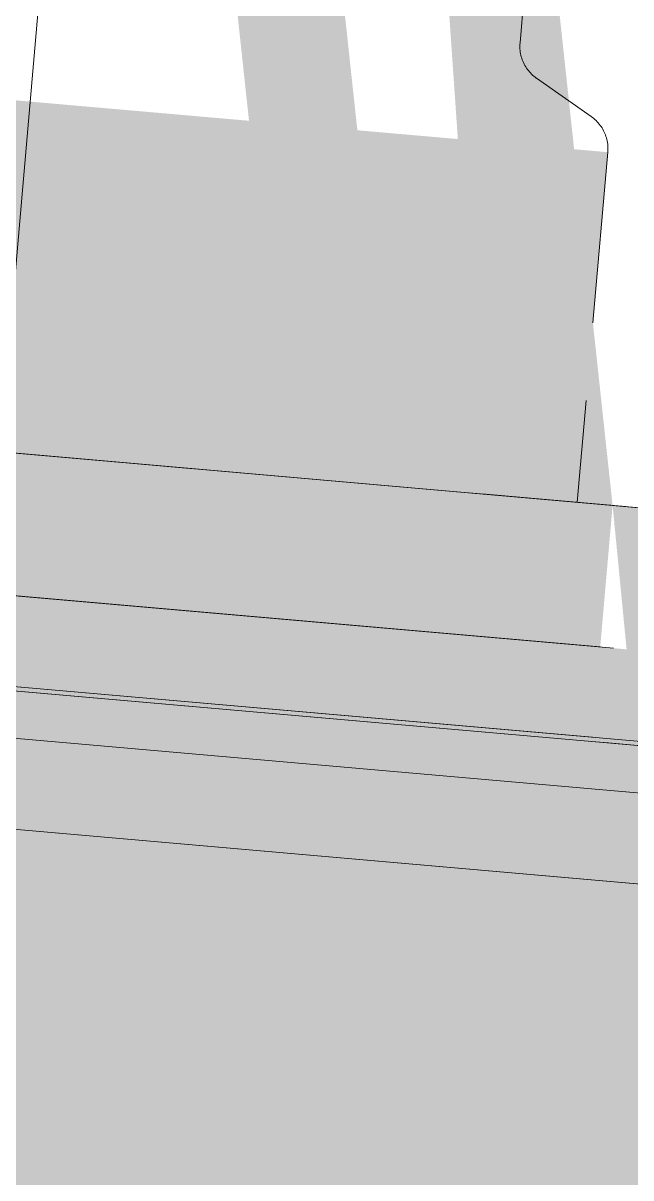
# Model space of a CAD drawing. Header units: millimetres. Extents: x 632 to 546626, y -3890 to 22200.
# Drawn here: x 389683.76 to 389696.6, y 16931.6 to 16955.98 of the extents above; entities that cross this region are included whole.
import ezdxf

# ---------------------------------------------------------------- set-up
doc = ezdxf.new("R2010")
doc.units = ezdxf.units.MM
doc.layers.add('A-770-ME_FFE_SA', color=91, linetype='Continuous', lineweight=13)

# ---------------------------------------------------------------- blocks, each defined once
blk = doc.blocks.new('Static Line_Sayfa_Metal Deck_Pan Mount - Up to 15 _ pitch - Max 2 Users-1845519-S6_501-SECTION A6')
at = {"layer": 'A-770-ME_FFE_SA', "lineweight": 5, "transparency": 33554432}
h = blk.add_hatch(color=256, dxfattribs=at)
h.paths.add_polyline_path([(4567653.768, 16945.796), (4567652.493, 16957.593), (4567650.204, 16957.794), (4567651.017, 16946.037)])
h.paths.add_polyline_path([(4567649.189, 16946.197), (4567647.914, 16957.994), (4567645.625, 16958.194), (4567646.9, 16946.397)])
h = blk.add_hatch(color=256, dxfattribs=at)
h.paths.add_polyline_path([(4567653.768, 16945.796), (4567652.493, 16957.593), (4567650.204, 16957.794), (4567651.017, 16946.037)])
h.paths.add_polyline_path([(4567649.189, 16946.197), (4567647.914, 16957.994), (4567645.625, 16958.194), (4567646.9, 16946.397)])
for points in [[(4567653.021, 16945.861), (4567653.667, 16953.251), (4567630.256, 16955.299), (4567629.701, 16947.902), (4567649.592, 16946.161)], [(4567653.021, 16945.861), (4567653.667, 16953.251), (4567630.256, 16955.299), (4567629.701, 16947.902), (4567649.592, 16946.161)], [(4567653.021, 16945.861), (4567653.667, 16953.251), (4567630.256, 16955.299), (4567629.701, 16947.902), (4567649.592, 16946.161)], [(4567653.021, 16945.861), (4567653.667, 16953.251), (4567630.256, 16955.299), (4567629.701, 16947.902), (4567649.592, 16946.161)], [(4567653.021, 16945.861), (4567653.667, 16953.251), (4567630.256, 16955.299), (4567629.701, 16947.902), (4567649.592, 16946.161)], [(4567653.021, 16945.861), (4567653.667, 16953.251), (4567630.256, 16955.299), (4567629.701, 16947.902), (4567649.592, 16946.161)], [(4567653.021, 16945.861), (4567653.667, 16953.251), (4567630.256, 16955.299), (4567629.701, 16947.902), (4567649.592, 16946.161)], [(4567653.021, 16945.861), (4567653.667, 16953.251), (4567630.256, 16955.299), (4567629.701, 16947.902), (4567649.592, 16946.161)], [(4567653.021, 16945.861), (4567653.667, 16953.251), (4567630.256, 16955.299), (4567629.701, 16947.902), (4567649.592, 16946.161)], [(4567653.021, 16945.861), (4567653.667, 16953.251), (4567630.256, 16955.299), (4567629.701, 16947.902), (4567649.592, 16946.161)], [(4567736.119, 16883.131), (4567740.346, 16931.445), (4567541.107, 16948.876), (4567536.88, 16900.562), (4567715.66, 16884.921)], [(4567736.119, 16883.131), (4567740.346, 16931.445), (4567541.107, 16948.876), (4567536.88, 16900.562), (4567715.66, 16884.921)], [(4567736.119, 16883.131), (4567740.346, 16931.445), (4567541.107, 16948.876), (4567536.88, 16900.562), (4567715.66, 16884.921)], [(4567736.119, 16883.131), (4567740.346, 16931.445), (4567541.107, 16948.876), (4567536.88, 16900.562), (4567715.66, 16884.921)], [(4567736.119, 16883.131), (4567740.346, 16931.445), (4567541.107, 16948.876), (4567536.88, 16900.562), (4567715.66, 16884.921)], [(4567736.119, 16883.131), (4567740.346, 16931.445), (4567541.107, 16948.876), (4567536.88, 16900.562), (4567715.66, 16884.921)], [(4567736.119, 16883.131), (4567740.346, 16931.445), (4567541.107, 16948.876), (4567536.88, 16900.562), (4567715.66, 16884.921)], [(4567736.119, 16883.131), (4567740.346, 16931.445), (4567541.107, 16948.876), (4567536.88, 16900.562), (4567715.66, 16884.921)], [(4567736.119, 16883.131), (4567740.346, 16931.445), (4567541.107, 16948.876), (4567536.88, 16900.562), (4567715.66, 16884.921)], [(4567736.119, 16883.131), (4567740.346, 16931.445), (4567541.107, 16948.876), (4567536.88, 16900.562), (4567715.66, 16884.921)], [(4567653.332, 16940.815), (4567653.768, 16945.796), (4567628.863, 16947.975), (4567629.701, 16942.883), (4567641.981, 16941.808)], [(4567781.705, 16876.382), (4567781.966, 16879.37), (4567739.23, 16883.109), (4567725.434, 16934.595), (4567581.245, 16947.21), (4567558.718, 16898.902), (4567515.982, 16902.641), (4567515.721, 16899.652), (4567560.549, 16895.73), (4567583.076, 16944.038), (4567723.08, 16931.79), (4567736.876, 16880.304), (4567764.78, 16877.862)], [(4567735.945, 16881.138), (4567740.172, 16929.453), (4567540.933, 16946.884), (4567536.706, 16898.569), (4567715.66, 16882.913)], [(4567735.945, 16881.138), (4567740.172, 16929.453), (4567540.933, 16946.884), (4567536.706, 16898.569), (4567715.66, 16882.913)], [(4567735.945, 16881.138), (4567740.172, 16929.453), (4567540.933, 16946.884), (4567536.706, 16898.569), (4567715.66, 16882.913)], [(4567735.945, 16881.138), (4567740.172, 16929.453), (4567540.933, 16946.884), (4567536.706, 16898.569), (4567715.66, 16882.913)], [(4567735.945, 16881.138), (4567740.172, 16929.453), (4567540.933, 16946.884), (4567536.706, 16898.569), (4567715.66, 16882.913)], [(4567735.945, 16881.138), (4567740.172, 16929.453), (4567540.933, 16946.884), (4567536.706, 16898.569), (4567715.66, 16882.913)], [(4567735.945, 16881.138), (4567740.172, 16929.453), (4567540.933, 16946.884), (4567536.706, 16898.569), (4567715.66, 16882.913)], [(4567735.945, 16881.138), (4567740.172, 16929.453), (4567540.933, 16946.884), (4567536.706, 16898.569), (4567715.66, 16882.913)], [(4567735.945, 16881.138), (4567740.172, 16929.453), (4567540.933, 16946.884), (4567536.706, 16898.569), (4567715.66, 16882.913)], [(4567735.945, 16881.138), (4567740.172, 16929.453), (4567540.933, 16946.884), (4567536.706, 16898.569), (4567715.66, 16882.913)], [(4567675.248, 16938.898), (4567675.684, 16943.879), (4567653.768, 16945.796), (4567654.261, 16940.734), (4567666.541, 16939.66)], [(4567675.161, 16937.902), (4567675.423, 16940.89), (4567626.111, 16945.204), (4567625.849, 16942.216), (4567666.541, 16938.656)], [(4567675.161, 16937.902), (4567675.423, 16940.89), (4567626.111, 16945.204), (4567625.849, 16942.216), (4567666.541, 16938.656)], [(4567675.161, 16937.902), (4567675.423, 16940.89), (4567626.111, 16945.204), (4567625.849, 16942.216), (4567666.541, 16938.656)], [(4567675.161, 16937.902), (4567675.423, 16940.89), (4567626.111, 16945.204), (4567625.849, 16942.216), (4567666.541, 16938.656)], [(4567675.161, 16937.902), (4567675.423, 16940.89), (4567626.111, 16945.204), (4567625.849, 16942.216), (4567666.541, 16938.656)], [(4567675.161, 16937.902), (4567675.423, 16940.89), (4567626.111, 16945.204), (4567625.849, 16942.216), (4567666.541, 16938.656)], [(4567675.161, 16937.902), (4567675.423, 16940.89), (4567626.111, 16945.204), (4567625.849, 16942.216), (4567666.541, 16938.656)], [(4567675.161, 16937.902), (4567675.423, 16940.89), (4567626.111, 16945.204), (4567625.849, 16942.216), (4567666.541, 16938.656)], [(4567675.161, 16937.902), (4567675.423, 16940.89), (4567626.111, 16945.204), (4567625.849, 16942.216), (4567666.541, 16938.656)], [(4567675.161, 16937.902), (4567675.423, 16940.89), (4567626.111, 16945.204), (4567625.849, 16942.216), (4567666.541, 16938.656)]]:
    blk.add_hatch(color=256, dxfattribs=at).paths.add_polyline_path(points)
at = {"layer": 'A-770-ME_FFE_SA', "lineweight": 5}
for p, q in [((4567641.832, 16958.526), (4567640.817, 16946.929)), ((4567641.832, 16958.526), (4567640.817, 16946.929)), ((4567651.812, 16955.559), (4567651.901, 16956.583)), ((4567651.812, 16955.559), (4567651.901, 16956.583)), ((4567651.812, 16955.559), (4567651.901, 16956.583)), ((4567651.812, 16955.559), (4567651.901, 16956.583)), ((4567651.812, 16955.559), (4567651.901, 16956.583)), ((4567651.812, 16955.559), (4567651.901, 16956.583)), ((4567651.812, 16955.559), (4567651.901, 16956.583)), ((4567651.812, 16955.559), (4567651.901, 16956.583)), ((4567651.812, 16955.559), (4567651.901, 16956.583)), ((4567651.812, 16955.559), (4567651.901, 16956.583)), ((4567651.809, 16955.46), (4567651.811, 16955.427)), ((4567653.318, 16954.001), (4567652.161, 16954.811)), ((4567653.318, 16954.001), (4567652.161, 16954.811)), ((4567653.318, 16954.001), (4567652.161, 16954.811)), ((4567653.318, 16954.001), (4567652.161, 16954.811)), ((4567653.318, 16954.001), (4567652.161, 16954.811)), ((4567653.318, 16954.001), (4567652.161, 16954.811)), ((4567653.318, 16954.001), (4567652.161, 16954.811)), ((4567653.318, 16954.001), (4567652.161, 16954.811)), ((4567653.318, 16954.001), (4567652.161, 16954.811)), ((4567653.318, 16954.001), (4567652.161, 16954.811)), ((4567653.318, 16954.001), (4567653.344, 16953.981)), ((4567653.318, 16954.001), (4567653.344, 16953.981)), ((4567653.318, 16954.001), (4567653.344, 16953.981)), ((4567653.318, 16954.001), (4567653.344, 16953.981)), ((4567653.318, 16954.001), (4567653.344, 16953.981)), ((4567653.318, 16954.001), (4567653.344, 16953.981)), ((4567653.318, 16954.001), (4567653.344, 16953.981)), ((4567653.318, 16954.001), (4567653.344, 16953.981)), ((4567653.318, 16954.001), (4567653.344, 16953.981)), ((4567653.318, 16954.001), (4567653.344, 16953.981)), ((4567653.344, 16953.981), (4567653.37, 16953.961)), ((4567653.344, 16953.981), (4567653.37, 16953.961)), ((4567653.344, 16953.981), (4567653.37, 16953.961)), ((4567653.344, 16953.981), (4567653.37, 16953.961)), ((4567653.344, 16953.981), (4567653.37, 16953.961)), ((4567653.344, 16953.981), (4567653.37, 16953.961)), ((4567653.344, 16953.981), (4567653.37, 16953.961)), ((4567653.344, 16953.981), (4567653.37, 16953.961)), ((4567653.344, 16953.981), (4567653.37, 16953.961)), ((4567653.344, 16953.981), (4567653.37, 16953.961)), ((4567653.37, 16953.961), (4567653.395, 16953.939)), ((4567653.37, 16953.961), (4567653.395, 16953.939)), ((4567653.37, 16953.961), (4567653.395, 16953.939)), ((4567653.37, 16953.961), (4567653.395, 16953.939)), ((4567653.37, 16953.961), (4567653.395, 16953.939)), ((4567653.37, 16953.961), (4567653.395, 16953.939)), ((4567653.37, 16953.961), (4567653.395, 16953.939)), ((4567653.37, 16953.961), (4567653.395, 16953.939)), ((4567653.37, 16953.961), (4567653.395, 16953.939)), ((4567653.37, 16953.961), (4567653.395, 16953.939)), ((4567653.395, 16953.939), (4567653.419, 16953.917)), ((4567653.395, 16953.939), (4567653.419, 16953.917)), ((4567653.395, 16953.939), (4567653.419, 16953.917)), ((4567653.395, 16953.939), (4567653.419, 16953.917)), ((4567653.395, 16953.939), (4567653.419, 16953.917)), ((4567653.395, 16953.939), (4567653.419, 16953.917)), ((4567653.395, 16953.939), (4567653.419, 16953.917)), ((4567653.395, 16953.939), (4567653.419, 16953.917)), ((4567653.395, 16953.939), (4567653.419, 16953.917)), ((4567653.395, 16953.939), (4567653.419, 16953.917)), ((4567653.419, 16953.917), (4567653.443, 16953.893)), ((4567653.419, 16953.917), (4567653.443, 16953.893)), ((4567653.419, 16953.917), (4567653.443, 16953.893)), ((4567653.419, 16953.917), (4567653.443, 16953.893)), ((4567653.419, 16953.917), (4567653.443, 16953.893)), ((4567653.419, 16953.917), (4567653.443, 16953.893)), ((4567653.419, 16953.917), (4567653.443, 16953.893)), ((4567653.419, 16953.917), (4567653.443, 16953.893)), ((4567653.419, 16953.917), (4567653.443, 16953.893)), ((4567653.419, 16953.917), (4567653.443, 16953.893)), ((4567653.443, 16953.893), (4567653.465, 16953.869)), ((4567653.443, 16953.893), (4567653.465, 16953.869)), ((4567653.443, 16953.893), (4567653.465, 16953.869)), ((4567653.443, 16953.893), (4567653.465, 16953.869)), ((4567653.443, 16953.893), (4567653.465, 16953.869)), ((4567653.443, 16953.893), (4567653.465, 16953.869)), ((4567653.443, 16953.893), (4567653.465, 16953.869)), ((4567653.443, 16953.893), (4567653.465, 16953.869)), ((4567653.443, 16953.893), (4567653.465, 16953.869)), ((4567653.443, 16953.893), (4567653.465, 16953.869)), ((4567653.465, 16953.869), (4567653.486, 16953.843)), ((4567653.465, 16953.869), (4567653.486, 16953.843)), ((4567653.465, 16953.869), (4567653.486, 16953.843)), ((4567653.465, 16953.869), (4567653.486, 16953.843)), ((4567653.465, 16953.869), (4567653.486, 16953.843)), ((4567653.465, 16953.869), (4567653.486, 16953.843)), ((4567653.465, 16953.869), (4567653.486, 16953.843)), ((4567653.465, 16953.869), (4567653.486, 16953.843)), ((4567653.465, 16953.869), (4567653.486, 16953.843)), ((4567653.465, 16953.869), (4567653.486, 16953.843)), ((4567653.486, 16953.843), (4567653.507, 16953.817)), ((4567653.486, 16953.843), (4567653.507, 16953.817)), ((4567653.486, 16953.843), (4567653.507, 16953.817)), ((4567653.486, 16953.843), (4567653.507, 16953.817)), ((4567653.486, 16953.843), (4567653.507, 16953.817)), ((4567653.486, 16953.843), (4567653.507, 16953.817)), ((4567653.486, 16953.843), (4567653.507, 16953.817)), ((4567653.486, 16953.843), (4567653.507, 16953.817)), ((4567653.486, 16953.843), (4567653.507, 16953.817)), ((4567653.486, 16953.843), (4567653.507, 16953.817)), ((4567653.507, 16953.817), (4567653.526, 16953.79)), ((4567653.507, 16953.817), (4567653.526, 16953.79)), ((4567653.507, 16953.817), (4567653.526, 16953.79)), ((4567653.507, 16953.817), (4567653.526, 16953.79)), ((4567653.507, 16953.817), (4567653.526, 16953.79)), ((4567653.507, 16953.817), (4567653.526, 16953.79)), ((4567653.507, 16953.817), (4567653.526, 16953.79)), ((4567653.507, 16953.817), (4567653.526, 16953.79)), ((4567653.507, 16953.817), (4567653.526, 16953.79)), ((4567653.507, 16953.817), (4567653.526, 16953.79)), ((4567653.526, 16953.79), (4567653.544, 16953.763)), ((4567653.526, 16953.79), (4567653.544, 16953.763)), ((4567653.526, 16953.79), (4567653.544, 16953.763)), ((4567653.526, 16953.79), (4567653.544, 16953.763)), ((4567653.526, 16953.79), (4567653.544, 16953.763)), ((4567653.526, 16953.79), (4567653.544, 16953.763)), ((4567653.526, 16953.79), (4567653.544, 16953.763)), ((4567653.526, 16953.79), (4567653.544, 16953.763)), ((4567653.526, 16953.79), (4567653.544, 16953.763)), ((4567653.526, 16953.79), (4567653.544, 16953.763)), ((4567653.544, 16953.763), (4567653.561, 16953.734)), ((4567653.544, 16953.763), (4567653.561, 16953.734)), ((4567653.544, 16953.763), (4567653.561, 16953.734)), ((4567653.544, 16953.763), (4567653.561, 16953.734)), ((4567653.544, 16953.763), (4567653.561, 16953.734)), ((4567653.544, 16953.763), (4567653.561, 16953.734)), ((4567653.544, 16953.763), (4567653.561, 16953.734)), ((4567653.544, 16953.763), (4567653.561, 16953.734)), ((4567653.544, 16953.763), (4567653.561, 16953.734)), ((4567653.544, 16953.763), (4567653.561, 16953.734)), ((4567653.561, 16953.734), (4567653.577, 16953.705)), ((4567653.561, 16953.734), (4567653.577, 16953.705)), ((4567653.561, 16953.734), (4567653.577, 16953.705)), ((4567653.561, 16953.734), (4567653.577, 16953.705)), ((4567653.561, 16953.734), (4567653.577, 16953.705)), ((4567653.561, 16953.734), (4567653.577, 16953.705)), ((4567653.561, 16953.734), (4567653.577, 16953.705)), ((4567653.561, 16953.734), (4567653.577, 16953.705)), ((4567653.561, 16953.734), (4567653.577, 16953.705)), ((4567653.561, 16953.734), (4567653.577, 16953.705)), ((4567653.577, 16953.705), (4567653.591, 16953.676)), ((4567653.577, 16953.705), (4567653.591, 16953.676)), ((4567653.577, 16953.705), (4567653.591, 16953.676)), ((4567653.577, 16953.705), (4567653.591, 16953.676)), ((4567653.577, 16953.705), (4567653.591, 16953.676)), ((4567653.577, 16953.705), (4567653.591, 16953.676)), ((4567653.577, 16953.705), (4567653.591, 16953.676)), ((4567653.577, 16953.705), (4567653.591, 16953.676)), ((4567653.577, 16953.705), (4567653.591, 16953.676)), ((4567653.577, 16953.705), (4567653.591, 16953.676)), ((4567653.591, 16953.676), (4567653.605, 16953.645)), ((4567653.591, 16953.676), (4567653.605, 16953.645)), ((4567653.591, 16953.676), (4567653.605, 16953.645)), ((4567653.591, 16953.676), (4567653.605, 16953.645)), ((4567653.591, 16953.676), (4567653.605, 16953.645)), ((4567653.591, 16953.676), (4567653.605, 16953.645)), ((4567653.591, 16953.676), (4567653.605, 16953.645)), ((4567653.591, 16953.676), (4567653.605, 16953.645)), ((4567653.591, 16953.676), (4567653.605, 16953.645)), ((4567653.591, 16953.676), (4567653.605, 16953.645)), ((4567653.605, 16953.645), (4567653.617, 16953.615)), ((4567653.605, 16953.645), (4567653.617, 16953.615)), ((4567653.605, 16953.645), (4567653.617, 16953.615)), ((4567653.605, 16953.645), (4567653.617, 16953.615)), ((4567653.605, 16953.645), (4567653.617, 16953.615)), ((4567653.605, 16953.645), (4567653.617, 16953.615)), ((4567653.605, 16953.645), (4567653.617, 16953.615)), ((4567653.605, 16953.645), (4567653.617, 16953.615)), ((4567653.605, 16953.645), (4567653.617, 16953.615)), ((4567653.605, 16953.645), (4567653.617, 16953.615)), ((4567653.617, 16953.615), (4567653.628, 16953.583)), ((4567653.617, 16953.615), (4567653.628, 16953.583)), ((4567653.617, 16953.615), (4567653.628, 16953.583)), ((4567653.617, 16953.615), (4567653.628, 16953.583)), ((4567653.617, 16953.615), (4567653.628, 16953.583)), ((4567653.617, 16953.615), (4567653.628, 16953.583)), ((4567653.628, 16953.583), (4567653.638, 16953.552)), ((4567653.628, 16953.583), (4567653.638, 16953.552)), ((4567653.628, 16953.583), (4567653.638, 16953.552)), ((4567653.628, 16953.583), (4567653.638, 16953.552)), ((4567653.628, 16953.583), (4567653.638, 16953.552)), ((4567653.638, 16953.552), (4567653.647, 16953.52)), ((4567653.638, 16953.552), (4567653.647, 16953.52)), ((4567653.638, 16953.552), (4567653.647, 16953.52)), ((4567653.638, 16953.552), (4567653.647, 16953.52)), ((4567653.638, 16953.552), (4567653.647, 16953.52)), ((4567653.647, 16953.52), (4567653.654, 16953.488)), ((4567653.647, 16953.52), (4567653.654, 16953.488)), ((4567653.647, 16953.52), (4567653.654, 16953.488)), ((4567653.647, 16953.52), (4567653.654, 16953.488)), ((4567653.647, 16953.52), (4567653.654, 16953.488)), ((4567653.654, 16953.488), (4567653.66, 16953.455)), ((4567653.654, 16953.488), (4567653.66, 16953.455)), ((4567653.654, 16953.488), (4567653.66, 16953.455)), ((4567653.654, 16953.488), (4567653.66, 16953.455)), ((4567653.654, 16953.488), (4567653.66, 16953.455)), ((4567653.66, 16953.455), (4567653.664, 16953.422)), ((4567653.66, 16953.455), (4567653.664, 16953.422)), ((4567653.66, 16953.455), (4567653.664, 16953.422)), ((4567653.66, 16953.455), (4567653.664, 16953.422)), ((4567653.66, 16953.455), (4567653.664, 16953.422)), ((4567653.66, 16953.455), (4567653.664, 16953.422)), ((4567653.352, 16949.646), (4567653.667, 16953.251)), ((4567653.352, 16949.646), (4567653.667, 16953.251)), ((4567653.352, 16949.646), (4567653.667, 16953.251)), ((4567653.352, 16949.646), (4567653.667, 16953.251)), ((4567653.352, 16949.646), (4567653.667, 16953.251)), ((4567653.352, 16949.646), (4567653.667, 16953.251)), ((4567653.352, 16949.646), (4567653.667, 16953.251)), ((4567653.352, 16949.646), (4567653.667, 16953.251)), ((4567653.352, 16949.646), (4567653.667, 16953.251)), ((4567653.352, 16949.646), (4567653.667, 16953.251)), ((4567653.664, 16953.422), (4567653.668, 16953.389)), ((4567653.664, 16953.422), (4567653.668, 16953.389)), ((4567653.664, 16953.422), (4567653.668, 16953.389)), ((4567653.664, 16953.422), (4567653.668, 16953.389)), ((4567653.664, 16953.422), (4567653.668, 16953.389)), ((4567653.664, 16953.422), (4567653.668, 16953.389)), ((4567653.668, 16953.257), (4567653.667, 16953.251)), ((4567653.668, 16953.257), (4567653.667, 16953.251)), ((4567653.668, 16953.257), (4567653.667, 16953.251)), ((4567653.668, 16953.257), (4567653.667, 16953.251)), ((4567653.668, 16953.257), (4567653.667, 16953.251)), ((4567653.668, 16953.257), (4567653.667, 16953.251)), ((4567653.668, 16953.257), (4567653.667, 16953.251)), ((4567653.668, 16953.389), (4567653.67, 16953.356)), ((4567653.668, 16953.389), (4567653.67, 16953.356)), ((4567653.668, 16953.389), (4567653.67, 16953.356)), ((4567653.668, 16953.389), (4567653.67, 16953.356)), ((4567653.668, 16953.389), (4567653.67, 16953.356)), ((4567653.67, 16953.29), (4567653.668, 16953.257)), ((4567653.67, 16953.29), (4567653.668, 16953.257)), ((4567653.67, 16953.29), (4567653.668, 16953.257)), ((4567653.67, 16953.29), (4567653.668, 16953.257)), ((4567653.67, 16953.29), (4567653.668, 16953.257)), ((4567653.67, 16953.356), (4567653.67, 16953.323)), ((4567653.67, 16953.356), (4567653.67, 16953.323)), ((4567653.67, 16953.356), (4567653.67, 16953.323)), ((4567653.67, 16953.356), (4567653.67, 16953.323)), ((4567653.67, 16953.356), (4567653.67, 16953.323)), ((4567653.67, 16953.323), (4567653.67, 16953.29)), ((4567653.67, 16953.323), (4567653.67, 16953.29)), ((4567653.67, 16953.323), (4567653.67, 16953.29)), ((4567653.67, 16953.323), (4567653.67, 16953.29)), ((4567653.67, 16953.323), (4567653.67, 16953.29)), ((4567628.228, 16948.031), (4567641.315, 16946.886)), ((4567644.61, 16946.597), (4567628.863, 16947.975)), ((4567628.863, 16947.975), (4567653.768, 16945.796)), ((4567653.021, 16945.861), (4567653.209, 16948.012)), ((4567653.021, 16945.861), (4567653.209, 16948.012)), ((4567653.021, 16945.861), (4567653.209, 16948.012)), ((4567653.021, 16945.861), (4567653.209, 16948.012)), ((4567653.021, 16945.861), (4567653.209, 16948.012)), ((4567653.021, 16945.861), (4567653.209, 16948.012)), ((4567653.021, 16945.861), (4567653.209, 16948.012)), ((4567653.021, 16945.861), (4567653.209, 16948.012)), ((4567653.021, 16945.861), (4567653.209, 16948.012)), ((4567653.021, 16945.861), (4567653.209, 16948.012)), ((4567633.038, 16947.61), (4567641.315, 16946.886)), ((4567725.434, 16934.595), (4567581.245, 16947.21)), ((4567640.817, 16946.929), (4567644.61, 16946.597)), ((4567640.817, 16946.929), (4567644.61, 16946.597)), ((4567640.817, 16946.929), (4567644.61, 16946.597)), ((4567640.817, 16946.929), (4567644.61, 16946.597)), ((4567641.315, 16946.886), (4567642.054, 16946.821)), ((4567641.315, 16946.886), (4567642.054, 16946.821)), ((4567641.315, 16946.886), (4567642.054, 16946.821)), ((4567641.315, 16946.886), (4567642.054, 16946.821)), ((4567641.315, 16946.886), (4567642.054, 16946.821)), ((4567641.315, 16946.886), (4567642.054, 16946.821)), ((4567641.315, 16946.886), (4567642.054, 16946.821)), ((4567641.315, 16946.886), (4567642.054, 16946.821)), ((4567641.315, 16946.886), (4567642.054, 16946.821)), ((4567641.315, 16946.886), (4567642.054, 16946.821)), ((4567641.315, 16946.886), (4567642.054, 16946.821)), ((4567641.315, 16946.886), (4567642.054, 16946.821)), ((4567641.315, 16946.886), (4567642.054, 16946.821)), ((4567641.315, 16946.886), (4567642.054, 16946.821)), ((4567641.315, 16946.886), (4567642.054, 16946.821)), ((4567641.315, 16946.886), (4567642.054, 16946.821)), ((4567641.315, 16946.886), (4567642.054, 16946.821)), ((4567641.315, 16946.886), (4567642.054, 16946.821)), ((4567641.315, 16946.886), (4567642.054, 16946.821)), ((4567641.315, 16946.886), (4567642.054, 16946.821)), ((4567641.315, 16946.886), (4567642.054, 16946.821)), ((4567641.315, 16946.886), (4567642.054, 16946.821)), ((4567641.315, 16946.886), (4567642.054, 16946.821)), ((4567641.315, 16946.886), (4567642.054, 16946.821)), ((4567641.315, 16946.886), (4567642.054, 16946.821)), ((4567641.315, 16946.886), (4567642.054, 16946.821)), ((4567641.315, 16946.886), (4567642.054, 16946.821)), ((4567641.315, 16946.886), (4567642.054, 16946.821)), ((4567641.315, 16946.886), (4567642.054, 16946.821)), ((4567641.315, 16946.886), (4567642.054, 16946.821)), ((4567641.315, 16946.886), (4567642.054, 16946.821)), ((4567641.315, 16946.886), (4567642.054, 16946.821)), ((4567641.315, 16946.886), (4567642.054, 16946.821)), ((4567641.315, 16946.886), (4567642.054, 16946.821)), ((4567641.315, 16946.886), (4567642.054, 16946.821)), ((4567641.315, 16946.886), (4567642.054, 16946.821)), ((4567641.315, 16946.886), (4567642.054, 16946.821)), ((4567641.315, 16946.886), (4567644.954, 16946.567)), ((4567641.315, 16946.886), (4567642.054, 16946.821)), ((4567641.315, 16946.886), (4567642.054, 16946.821)), ((4567642.054, 16946.821), (4567644.954, 16946.567)), ((4567642.054, 16946.821), (4567644.954, 16946.567)), ((4567642.054, 16946.821), (4567644.916, 16946.571)), ((4567642.054, 16946.821), (4567644.916, 16946.571)), ((4567642.054, 16946.821), (4567644.954, 16946.567)), ((4567642.054, 16946.821), (4567644.954, 16946.567)), ((4567642.054, 16946.821), (4567644.916, 16946.571)), ((4567642.054, 16946.821), (4567644.916, 16946.571)), ((4567642.054, 16946.821), (4567644.954, 16946.567)), ((4567642.054, 16946.821), (4567644.954, 16946.567)), ((4567642.054, 16946.821), (4567644.916, 16946.571)), ((4567642.054, 16946.821), (4567644.916, 16946.571)), ((4567642.054, 16946.821), (4567644.954, 16946.567)), ((4567642.054, 16946.821), (4567644.954, 16946.567)), ((4567642.054, 16946.821), (4567644.916, 16946.571)), ((4567642.054, 16946.821), (4567644.916, 16946.571)), ((4567642.054, 16946.821), (4567644.954, 16946.567)), ((4567642.054, 16946.821), (4567644.954, 16946.567)), ((4567642.054, 16946.821), (4567644.916, 16946.571)), ((4567642.054, 16946.821), (4567644.916, 16946.571)), ((4567642.054, 16946.821), (4567644.954, 16946.567)), ((4567642.054, 16946.821), (4567644.954, 16946.567)), ((4567642.054, 16946.821), (4567644.916, 16946.571)), ((4567642.054, 16946.821), (4567644.916, 16946.571)), ((4567642.054, 16946.821), (4567644.954, 16946.567)), ((4567642.054, 16946.821), (4567644.954, 16946.567)), ((4567642.054, 16946.821), (4567644.916, 16946.571)), ((4567642.054, 16946.821), (4567644.916, 16946.571)), ((4567642.054, 16946.821), (4567644.954, 16946.567)), ((4567642.054, 16946.821), (4567644.954, 16946.567)), ((4567642.054, 16946.821), (4567644.916, 16946.571)), ((4567642.054, 16946.821), (4567644.916, 16946.571)), ((4567642.054, 16946.821), (4567644.954, 16946.567)), ((4567642.054, 16946.821), (4567644.954, 16946.567)), ((4567642.054, 16946.821), (4567644.916, 16946.571)), ((4567642.054, 16946.821), (4567644.916, 16946.571)), ((4567642.054, 16946.821), (4567644.954, 16946.567)), ((4567642.054, 16946.821), (4567644.916, 16946.571)), ((4567642.054, 16946.821), (4567644.916, 16946.571)), ((4567644.61, 16946.597), (4567653.768, 16945.796)), ((4567724.581, 16933.578), (4567581.909, 16946.06)), ((4567650.74, 16946.061), (4567653.768, 16945.796)), ((4567650.74, 16946.061), (4567653.768, 16945.796)), ((4567650.74, 16946.061), (4567653.768, 16945.796)), ((4567653.768, 16945.796), (4567651.017, 16946.037)), ((4567651.567, 16945.989), (4567654.049, 16945.772)), ((4567653.768, 16945.796), (4567654.315, 16945.748)), ((4567653.768, 16945.796), (4567654.315, 16945.748)), ((4567653.768, 16945.796), (4567654.315, 16945.748)), ((4567653.768, 16945.796), (4567654.315, 16945.748)), ((4567653.768, 16945.796), (4567675.684, 16943.879)), ((4567654.261, 16945.753), (4567653.768, 16945.796)), ((4567653.787, 16942.783), (4567629.279, 16944.927)), ((4567653.787, 16942.783), (4567629.279, 16944.927)), ((4567653.787, 16942.783), (4567629.279, 16944.927)), ((4567653.787, 16942.783), (4567629.279, 16944.927)), ((4567653.787, 16942.783), (4567629.279, 16944.927)), ((4567653.787, 16942.783), (4567629.279, 16944.927)), ((4567653.787, 16942.783), (4567629.279, 16944.927)), ((4567653.787, 16942.783), (4567629.279, 16944.927)), ((4567653.506, 16942.808), (4567629.701, 16944.89)), ((4567629.701, 16944.89), (4567653.506, 16942.808)), ((4567653.506, 16942.808), (4567629.701, 16944.89)), ((4567629.701, 16944.89), (4567653.506, 16942.808)), ((4567653.506, 16942.808), (4567629.701, 16944.89)), ((4567629.701, 16944.89), (4567653.506, 16942.808)), ((4567653.506, 16942.808), (4567629.701, 16944.89)), ((4567629.701, 16944.89), (4567653.506, 16942.808)), ((4567653.506, 16942.808), (4567629.701, 16944.89)), ((4567629.701, 16944.89), (4567653.506, 16942.808)), ((4567653.506, 16942.808), (4567629.701, 16944.89)), ((4567629.701, 16944.89), (4567653.506, 16942.808)), ((4567653.506, 16942.808), (4567629.701, 16944.89)), ((4567629.701, 16944.89), (4567653.506, 16942.808)), ((4567653.506, 16942.808), (4567629.701, 16944.89)), ((4567629.701, 16944.89), (4567653.506, 16942.808)), ((4567653.506, 16942.808), (4567629.701, 16944.89)), ((4567629.701, 16944.89), (4567653.506, 16942.808)), ((4567653.506, 16942.808), (4567629.701, 16944.89)), ((4567629.701, 16944.89), (4567653.506, 16942.808)), ((4567583.076, 16944.038), (4567723.08, 16931.79)), ((4567723.08, 16931.79), (4567583.076, 16944.038)), ((4567653.787, 16942.783), (4567641.054, 16943.897)), ((4567653.787, 16942.783), (4567641.054, 16943.897)), ((4567653.787, 16942.783), (4567641.054, 16943.897)), ((4567653.787, 16942.783), (4567641.054, 16943.897)), ((4567653.787, 16942.783), (4567641.054, 16943.897)), ((4567653.787, 16942.783), (4567641.054, 16943.897)), ((4567653.787, 16942.783), (4567641.054, 16943.897)), ((4567653.787, 16942.783), (4567641.054, 16943.897)), ((4567653.787, 16942.783), (4567641.054, 16943.897)), ((4567653.787, 16942.783), (4567641.054, 16943.897)), ((4567653.787, 16942.783), (4567641.054, 16943.897)), ((4567653.787, 16942.783), (4567641.054, 16943.897)), ((4567653.332, 16940.815), (4567628.427, 16942.994)), ((4567628.427, 16942.994), (4567653.332, 16940.815)), ((4567629.701, 16942.971), (4567653.34, 16940.902)), ((4567675.161, 16937.902), (4567625.849, 16942.216)), ((4567625.849, 16942.216), (4567675.161, 16937.902)), ((4567675.161, 16937.902), (4567625.849, 16942.216)), ((4567675.161, 16937.902), (4567625.849, 16942.216)), ((4567625.849, 16942.216), (4567675.161, 16937.902)), ((4567675.161, 16937.902), (4567625.849, 16942.216)), ((4567675.161, 16937.902), (4567625.849, 16942.216)), ((4567625.849, 16942.216), (4567675.161, 16937.902)), ((4567675.161, 16937.902), (4567625.849, 16942.216)), ((4567675.161, 16937.902), (4567625.849, 16942.216)), ((4567625.849, 16942.216), (4567675.161, 16937.902)), ((4567675.161, 16937.902), (4567625.849, 16942.216)), ((4567675.161, 16937.902), (4567625.849, 16942.216)), ((4567625.849, 16942.216), (4567675.161, 16937.902)), ((4567675.161, 16937.902), (4567625.849, 16942.216)), ((4567675.161, 16937.902), (4567625.849, 16942.216)), ((4567625.849, 16942.216), (4567675.161, 16937.902)), ((4567675.161, 16937.902), (4567625.849, 16942.216)), ((4567675.161, 16937.902), (4567625.849, 16942.216)), ((4567625.849, 16942.216), (4567675.161, 16937.902)), ((4567675.161, 16937.902), (4567625.849, 16942.216)), ((4567675.161, 16937.902), (4567625.849, 16942.216)), ((4567625.849, 16942.216), (4567675.161, 16937.902)), ((4567675.161, 16937.902), (4567625.849, 16942.216)), ((4567675.161, 16937.902), (4567625.849, 16942.216)), ((4567625.849, 16942.216), (4567675.161, 16937.902)), ((4567675.161, 16937.902), (4567625.849, 16942.216)), ((4567625.849, 16942.216), (4567675.161, 16937.902)), ((4567675.161, 16937.902), (4567625.849, 16942.216)), ((4567653.332, 16940.815), (4567653.678, 16940.785)), ((4567675.248, 16938.898), (4567653.332, 16940.815)), ((4567653.678, 16940.785), (4567675.248, 16938.898))]:
    blk.add_line(p, q, dxfattribs=at)
at = {"layer": 'A-770-ME_FFE_SA', "lineweight": 5, "flags": 128}
for points in [[(4567651.812, 16955.559), (4567651.809, 16955.526), (4567651.809, 16955.493), (4567651.809, 16955.46), (4567651.811, 16955.427), (4567651.814, 16955.394), (4567651.818, 16955.362), (4567651.824, 16955.329), (4567651.831, 16955.297), (4567651.839, 16955.265), (4567651.849, 16955.233), (4567651.859, 16955.202), (4567651.871, 16955.171), (4567651.885, 16955.141), (4567651.899, 16955.111), (4567651.915, 16955.082), (4567651.932, 16955.054), (4567651.949, 16955.026), (4567651.968, 16954.999), (4567651.988, 16954.973), (4567652.01, 16954.947), (4567652.032, 16954.923), (4567652.055, 16954.899), (4567652.079, 16954.876), (4567652.104, 16954.855), (4567652.129, 16954.834), (4567652.156, 16954.814)], [(4567651.812, 16955.559), (4567651.809, 16955.526), (4567651.809, 16955.493), (4567651.809, 16955.46), (4567651.811, 16955.427), (4567651.814, 16955.394), (4567651.818, 16955.362), (4567651.824, 16955.329), (4567651.831, 16955.297), (4567651.839, 16955.265), (4567651.849, 16955.233), (4567651.859, 16955.202), (4567651.871, 16955.171), (4567651.885, 16955.141), (4567651.899, 16955.111), (4567651.915, 16955.082)], [(4567651.812, 16955.559), (4567651.809, 16955.526), (4567651.809, 16955.493), (4567651.809, 16955.46)], [(4567651.812, 16955.559), (4567651.809, 16955.526), (4567651.809, 16955.493), (4567651.809, 16955.46), (4567651.811, 16955.427), (4567651.814, 16955.394), (4567651.818, 16955.362), (4567651.824, 16955.329), (4567651.831, 16955.297), (4567651.839, 16955.265), (4567651.849, 16955.233), (4567651.859, 16955.202), (4567651.871, 16955.171), (4567651.885, 16955.141), (4567651.899, 16955.111), (4567651.915, 16955.082), (4567651.932, 16955.054), (4567651.949, 16955.026), (4567651.968, 16954.999), (4567651.988, 16954.973), (4567652.01, 16954.947), (4567652.032, 16954.923), (4567652.055, 16954.899), (4567652.079, 16954.876), (4567652.104, 16954.855), (4567652.129, 16954.834), (4567652.156, 16954.814)], [(4567651.812, 16955.559), (4567651.809, 16955.526), (4567651.809, 16955.493), (4567651.809, 16955.46), (4567651.811, 16955.427), (4567651.814, 16955.394), (4567651.818, 16955.362), (4567651.824, 16955.329), (4567651.831, 16955.297), (4567651.839, 16955.265), (4567651.849, 16955.233), (4567651.859, 16955.202), (4567651.871, 16955.171), (4567651.885, 16955.141), (4567651.899, 16955.111), (4567651.915, 16955.082), (4567651.932, 16955.054), (4567651.949, 16955.026), (4567651.968, 16954.999), (4567651.988, 16954.973), (4567652.01, 16954.947), (4567652.032, 16954.923), (4567652.055, 16954.899), (4567652.079, 16954.876), (4567652.104, 16954.855), (4567652.129, 16954.834), (4567652.156, 16954.814)], [(4567651.812, 16955.559), (4567651.809, 16955.526), (4567651.809, 16955.493), (4567651.809, 16955.46), (4567651.811, 16955.427), (4567651.814, 16955.394), (4567651.818, 16955.362), (4567651.824, 16955.329), (4567651.831, 16955.297), (4567651.839, 16955.265), (4567651.849, 16955.233), (4567651.859, 16955.202), (4567651.871, 16955.171), (4567651.885, 16955.141), (4567651.899, 16955.111), (4567651.915, 16955.082), (4567651.932, 16955.054), (4567651.949, 16955.026), (4567651.968, 16954.999), (4567651.988, 16954.973), (4567652.01, 16954.947), (4567652.032, 16954.923), (4567652.055, 16954.899), (4567652.079, 16954.876), (4567652.104, 16954.855), (4567652.129, 16954.834), (4567652.156, 16954.814)], [(4567651.812, 16955.559), (4567651.809, 16955.526), (4567651.809, 16955.493), (4567651.809, 16955.46), (4567651.811, 16955.427), (4567651.814, 16955.394), (4567651.818, 16955.362), (4567651.824, 16955.329), (4567651.831, 16955.297), (4567651.839, 16955.265), (4567651.849, 16955.233), (4567651.859, 16955.202), (4567651.871, 16955.171), (4567651.885, 16955.141), (4567651.899, 16955.111), (4567651.915, 16955.082), (4567651.932, 16955.054), (4567651.949, 16955.026), (4567651.968, 16954.999), (4567651.988, 16954.973), (4567652.01, 16954.947), (4567652.032, 16954.923), (4567652.055, 16954.899), (4567652.079, 16954.876), (4567652.104, 16954.855), (4567652.129, 16954.834), (4567652.156, 16954.814)], [(4567651.812, 16955.559), (4567651.809, 16955.526), (4567651.809, 16955.493), (4567651.809, 16955.46), (4567651.811, 16955.427), (4567651.814, 16955.394), (4567651.818, 16955.362), (4567651.824, 16955.329), (4567651.831, 16955.297), (4567651.839, 16955.265), (4567651.849, 16955.233), (4567651.859, 16955.202), (4567651.871, 16955.171), (4567651.885, 16955.141), (4567651.899, 16955.111), (4567651.915, 16955.082), (4567651.932, 16955.054), (4567651.949, 16955.026), (4567651.968, 16954.999), (4567651.988, 16954.973), (4567652.01, 16954.947), (4567652.032, 16954.923), (4567652.055, 16954.899), (4567652.079, 16954.876), (4567652.104, 16954.855), (4567652.129, 16954.834), (4567652.156, 16954.814)], [(4567651.812, 16955.559), (4567651.809, 16955.526), (4567651.809, 16955.493), (4567651.809, 16955.46), (4567651.811, 16955.427), (4567651.814, 16955.394), (4567651.818, 16955.362), (4567651.824, 16955.329), (4567651.831, 16955.297), (4567651.839, 16955.265), (4567651.849, 16955.233), (4567651.859, 16955.202), (4567651.871, 16955.171), (4567651.885, 16955.141), (4567651.899, 16955.111), (4567651.915, 16955.082), (4567651.932, 16955.054), (4567651.949, 16955.026), (4567651.968, 16954.999), (4567651.988, 16954.973), (4567652.01, 16954.947), (4567652.032, 16954.923), (4567652.055, 16954.899), (4567652.079, 16954.876), (4567652.104, 16954.855), (4567652.129, 16954.834), (4567652.156, 16954.814)], [(4567651.812, 16955.559), (4567651.809, 16955.526), (4567651.809, 16955.493), (4567651.809, 16955.46), (4567651.811, 16955.427), (4567651.814, 16955.394), (4567651.818, 16955.362), (4567651.824, 16955.329), (4567651.831, 16955.297), (4567651.839, 16955.265), (4567651.849, 16955.233), (4567651.859, 16955.202), (4567651.871, 16955.171), (4567651.885, 16955.141), (4567651.899, 16955.111), (4567651.915, 16955.082), (4567651.932, 16955.054), (4567651.949, 16955.026), (4567651.968, 16954.999), (4567651.988, 16954.973), (4567652.01, 16954.947), (4567652.032, 16954.923), (4567652.055, 16954.899), (4567652.079, 16954.876), (4567652.104, 16954.855), (4567652.129, 16954.834), (4567652.156, 16954.814)], [(4567651.811, 16955.427), (4567651.814, 16955.394), (4567651.818, 16955.362), (4567651.824, 16955.329), (4567651.831, 16955.297), (4567651.839, 16955.265), (4567651.849, 16955.233), (4567651.859, 16955.202), (4567651.871, 16955.171), (4567651.885, 16955.141), (4567651.899, 16955.111), (4567651.915, 16955.082), (4567651.932, 16955.054), (4567651.949, 16955.026), (4567651.968, 16954.999), (4567651.988, 16954.973), (4567652.01, 16954.947), (4567652.032, 16954.923), (4567652.055, 16954.899), (4567652.079, 16954.876), (4567652.104, 16954.855), (4567652.129, 16954.834), (4567652.156, 16954.814)], [(4567651.915, 16955.082), (4567651.932, 16955.054), (4567651.949, 16955.026), (4567651.968, 16954.999), (4567651.988, 16954.973), (4567652.01, 16954.947), (4567652.032, 16954.923), (4567652.055, 16954.899), (4567652.079, 16954.876), (4567652.104, 16954.855), (4567652.129, 16954.834), (4567652.156, 16954.814)], [(4567653.617, 16953.615), (4567653.628, 16953.583), (4567653.638, 16953.552), (4567653.647, 16953.52), (4567653.654, 16953.488), (4567653.66, 16953.455)], [(4567653.617, 16953.615), (4567653.628, 16953.583), (4567653.638, 16953.552), (4567653.647, 16953.52), (4567653.654, 16953.488), (4567653.66, 16953.455), (4567653.664, 16953.422), (4567653.668, 16953.389), (4567653.67, 16953.356), (4567653.67, 16953.323), (4567653.67, 16953.29), (4567653.668, 16953.257)], [(4567653.617, 16953.615), (4567653.628, 16953.583), (4567653.638, 16953.552), (4567653.647, 16953.52), (4567653.654, 16953.488), (4567653.66, 16953.455), (4567653.664, 16953.422)], [(4567653.617, 16953.615), (4567653.628, 16953.583), (4567653.638, 16953.552), (4567653.647, 16953.52), (4567653.654, 16953.488), (4567653.66, 16953.455), (4567653.664, 16953.422), (4567653.668, 16953.389), (4567653.67, 16953.356), (4567653.67, 16953.323), (4567653.67, 16953.29), (4567653.668, 16953.257)], [(4567653.628, 16953.583), (4567653.638, 16953.552), (4567653.647, 16953.52), (4567653.654, 16953.488), (4567653.66, 16953.455), (4567653.664, 16953.422), (4567653.668, 16953.389)], [(4567653.664, 16953.422), (4567653.668, 16953.389), (4567653.67, 16953.356)], [(4567653.668, 16953.389), (4567653.67, 16953.356), (4567653.67, 16953.323), (4567653.67, 16953.29), (4567653.668, 16953.257)], [(4567653.668, 16953.389), (4567653.67, 16953.356), (4567653.67, 16953.323), (4567653.67, 16953.29), (4567653.668, 16953.257)], [(4567653.67, 16953.356), (4567653.67, 16953.323), (4567653.67, 16953.29), (4567653.668, 16953.257)]]:
    blk.add_lwpolyline(points, dxfattribs=at)
blk = doc.blocks.new('25021-APA-ZZ-ZZ-M3-AR-000001_V3_rvt-6-S6_501-SECTION A6')
at = {"layer": 'A-770-ME_FFE_SA', "color": 53, "lineweight": 5}
blk.add_blockref('Static Line_Sayfa_Metal Deck_Pan Mount - Up to 15 _ pitch - Max 2 Users-1845519-S6_501-SECTION A6', (0, 0), dxfattribs=at)

msp = doc.modelspace()

# ---------------------------------------------------------------- block references
at = {"color": 10, "lineweight": 5}
msp.add_blockref('25021-APA-ZZ-ZZ-M3-AR-000001_V3_rvt-6-S6_501-SECTION A6', (-4177957.554, 0), dxfattribs=at)

doc.saveas('drawing.dxf')
